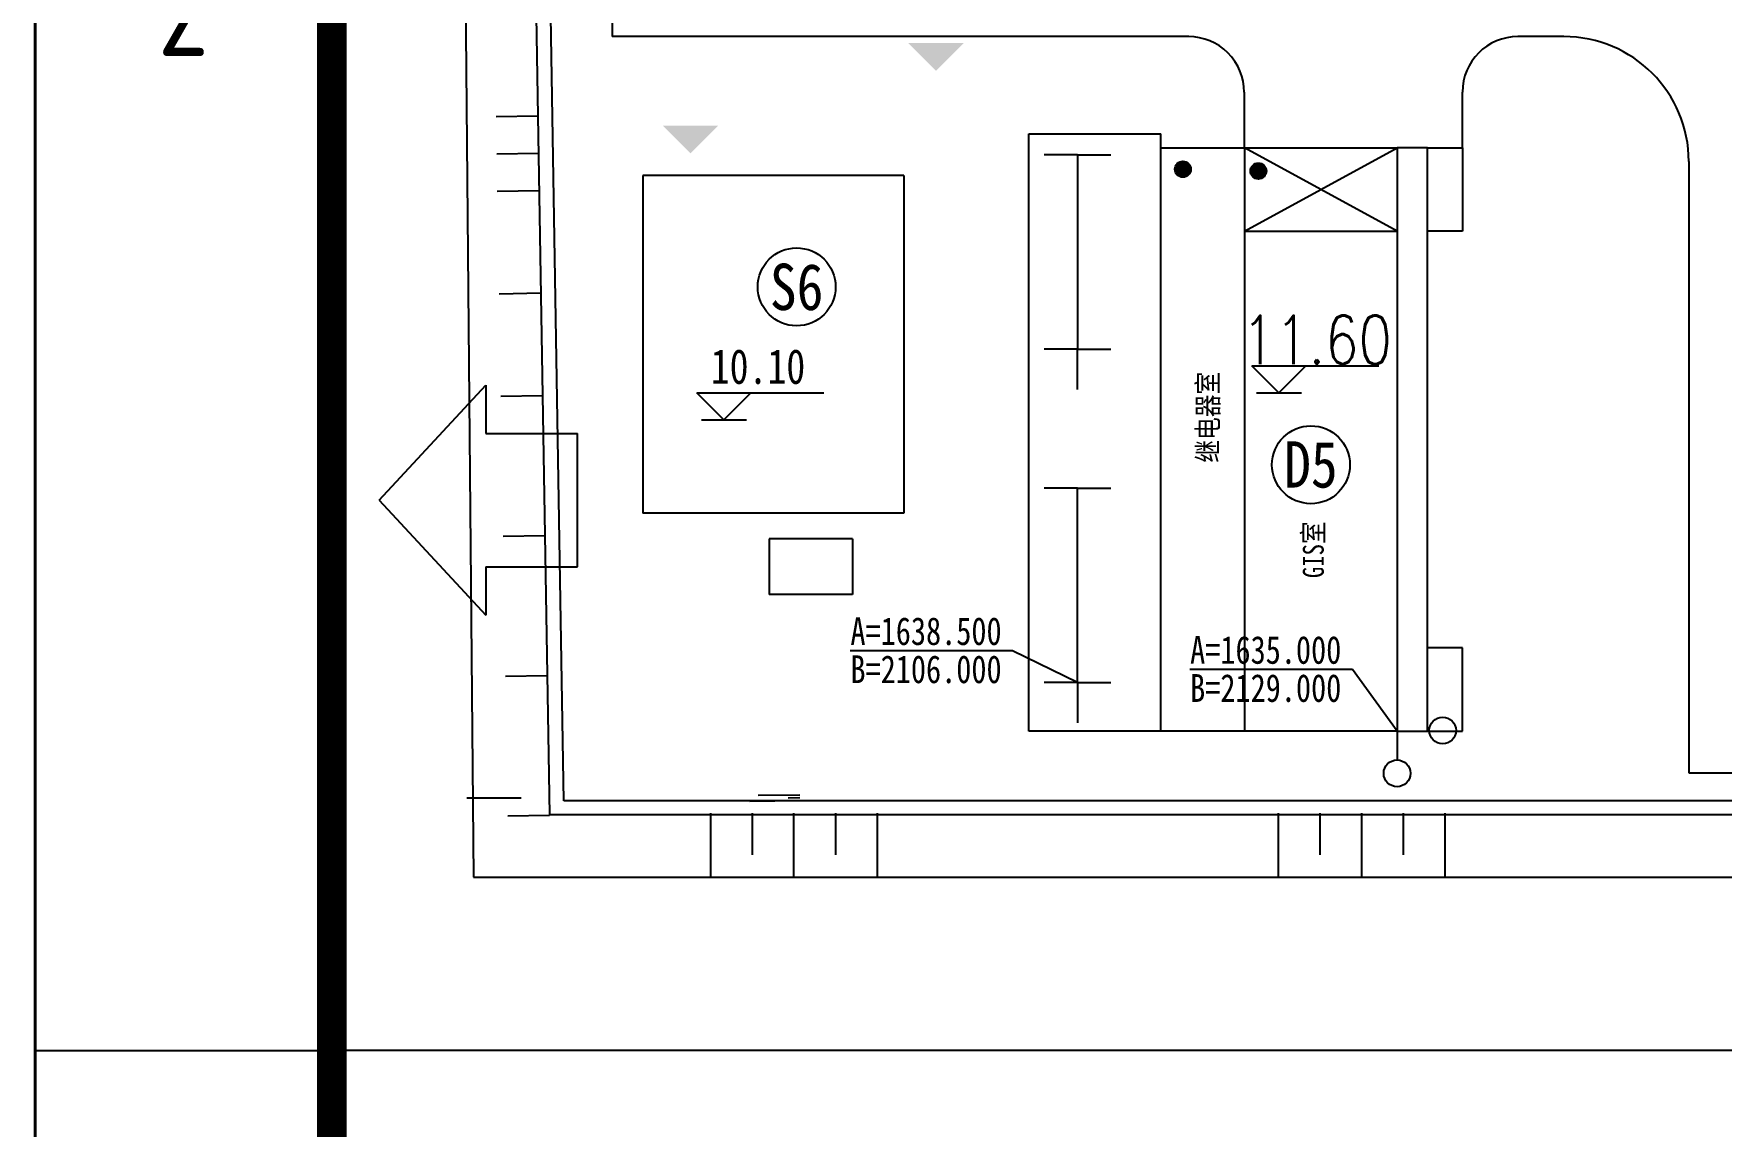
# Model space of a CAD drawing. Extents: x -93062 to 326984, y -142534 to 91021.
# Drawn here: x -59122 to -53431, y 76724 to 80409 of the extents above; entities that cross this region are included whole.
import ezdxf
from ezdxf.enums import TextEntityAlignment as Align

# ---------------------------------------------------------------- set-up
doc = ezdxf.new("R2010")
doc.units = 0
doc.header["$LTSCALE"] = 1000
doc.header["$MEASUREMENT"] = 0
doc.layers.get('0').update_dxf_attribs({"color": 8})
doc.styles.add('COMPLEX', font='COMPLEX')
doc.styles.add('DIMHT', font='', dxfattribs={"width": 0.8})
doc.styles.add('gedi', font='geditxt.shx', dxfattribs={"width": 0.8, "bigfont": 'hz.shx'})
doc.styles.add('HT', font='')
doc.styles.add('hz', font='GEDITXT', dxfattribs={"width": 0.8, "bigfont": 'DXT'})
doc.styles.add('SIMPLEX', font='GEDITXT', dxfattribs={"height": 0.2, "bigfont": 'DXT'})
doc.styles.get("Standard").update_dxf_attribs({"font": 'gbenor.shx', "bigfont": 'gbcbig.shx'})
doc.styles.add('TK', font='GEDITXT.SHX', dxfattribs={"width": 0.85, "height": 3.5, "bigfont": 'DXT.SHX'})
doc.styles.add('黑体', font='')
doc.styles.get('DIMHT').set_extended_font_data('SimSun')
doc.styles.get('HT').set_extended_font_data('SimSun')
doc.styles.get('黑体').set_extended_font_data('SimSun')

# ---------------------------------------------------------------- blocks, each defined once
blk = doc.blocks.new('GEDI_WK_A1_V')
at = {"color": 3}
blk.add_line((0, 700.833), (10, 700.833), dxfattribs=at)
for points, const_width in [([(0, 841), (0, 0), (594, 0), (594, 841)], 0.1), ([(10, 816), (10, 10), (584, 10), (584, 816)], 1)]:
    blk.add_lwpolyline(points, close=True, dxfattribs=dict(at, const_width=const_width))
blk.add_text('2', height=3, dxfattribs=at).set_placement((5, 735.875), align=Align.MIDDLE)
blk = doc.blocks.new('A$C711966D6')
blk.add_blockref('GEDI_WK_A1_V', (0, 0))
at = {"style": 'TK', "width": 0.85}
for tag, height, p in [('PROJECTNAME', 4.75, (529, 44)), ('PHASE', 4, (571, 44)), ('DRAWINGNAME', 4.75, (539, 31))]:
    blk.add_attdef(tag, text='', height=height, dxfattribs=at).set_placement(p, align=Align.MIDDLE_CENTER)
for tag, p, height in [('APPROVE', (416, 32.75), 3.5), ('DESIGN', (461, 32.75), 3.5), ('REVIEW1', (416, 25.75), 3.5), ('DRAW', (461, 25.75), 3.5), ('REVIEW2', (416, 18.75), 3.5), ('PROPORTION', (461, 18.75), 3.5), ('DRAWINGNUMBER', (511, 18.5), 4), ('CHECK', (416, 11.75), 3.5), ('DATE', (461, 11.75), 3.5), ('VERSION', (577, 11.75), 3.5)]:
    blk.add_attdef(tag, p, '', height=height, dxfattribs=at)
blk = doc.blocks.new('是飞洒发时')
at = {"xscale": 100, "yscale": 100, "zscale": 100}
blk.add_blockref('A$C711966D6', (0, 0), dxfattribs=at)
blk = doc.blocks.new('jzw-bh')
blk.add_circle((0, 0), 1.402)
at = {"style": 'SIMPLEX', "width": 0.8}
blk.add_attdef('JZW', text='', height=1, dxfattribs=at).set_placement((0, 0), align=Align.MIDDLE)
blk = doc.blocks.new('A$C672165B9')
for points in [[(5982, 9123), (5480, 9123), (5731, 8872)], [(3758, 8376), (3255, 8376), (3506, 8125)]]:
    blk.add_hatch(color=251).paths.add_polyline_path(points)
h = blk.add_hatch(color=251)
h.dxf.hatch_style = 1
edge = h.paths.add_edge_path()
edge.add_arc((7966, 7981), 72.5, 0, 360)
h = blk.add_hatch(color=251)
h.dxf.hatch_style = 1
edge = h.paths.add_edge_path()
edge.add_arc((8649, 7965), 72.5, 0, 360)
at = {"color": 251}
for p, q in [((1824, 26291), (2230, 2137)), ((1344, 23656), (1541, 1571)), ((8018, 9182), (6697, 9182)), ((8522, 8176), (8522, 8679)), ((10497, 8176), (10497, 8679)), ((2123, 8462), (1746, 8456)), ((2123, 8462), (1746, 8456)), ((2129, 8124), (1752, 8118)), ((7012, 8113), (6710, 8113)), ((7012, 8113), (7314, 8113)), ((7012, 8113), (7012, 6352)), ((7767, 7421), (7767, 8176)), ((7767, 2892), (7767, 8176)), ((7767, 8176), (9905, 8176)), ((8522, 8176), (8522, 2892)), ((10182, 8176), (9905, 8176)), ((9905, 8176), (9905, 2892)), ((10182, 2892), (10182, 8176)), ((10182, 8176), (10497, 8176)), ((10497, 8176), (10497, 7421)), ((2135, 7787), (1757, 7780)), ((2135, 7787), (1757, 7780)), ((8522, 7421), (8522, 7421)), ((10497, 7421), (10182, 7421)), ((2150, 6858), (1773, 6851)), ((7012, 6352), (6710, 6352)), ((7012, 5987), (7012, 6352)), ((7012, 6352), (7314, 6352)), ((8835, 5957), (8591, 6202)), ((8591, 6202), (9741, 6202)), ((9080, 6202), (8835, 5957)), ((2166, 5929), (1789, 5922)), ((2166, 5929), (1789, 5922)), ((3809, 5711), (3565, 5956)), ((3565, 5956), (4715, 5956)), ((4054, 5956), (3809, 5711)), ((8631, 5957), (9039, 5957)), ((3605, 5711), (4014, 5711)), ((7012, 5094), (6710, 5094)), ((7012, 5094), (7314, 5094)), ((7012, 3332), (7012, 5094)), ((2187, 4662), (1810, 4656)), ((6423, 3621), (4952, 3621)), ((7012, 3332), (6423, 3621)), ((10497, 3647), (10182, 3647)), ((10497, 2892), (10497, 3647)), ((2208, 3395), (1831, 3389)), ((2208, 3395), (1831, 3389)), ((9500, 3451), (8029, 3451)), ((9905, 2892), (9500, 3451)), ((7012, 3332), (6710, 3332)), ((7012, 3332), (7012, 2968)), ((7012, 3332), (7314, 3332)), ((9905, 2892), (7767, 2892)), ((9905, 2892), (10182, 2892)), ((9905, 2892), (9905, 2632)), ((9905, 2892), (10083, 2892)), ((10182, 2892), (10497, 2892)), ((12547, 2515), (30442, 2515)), ((4498, 2314), (4120, 2309)), ((4498, 2314), (4120, 2309)), ((1481, 2289, 1233), (1974, 2289, 1233)), ((3690, 1571), (3690, 2150)), ((4499, 2263), (4045, 2257)), ((4067, 1773), (4067, 2150)), ((4498, 2288), (4391, 2287)), ((4444, 1571), (4444, 2150)), ((4822, 1773), (4822, 2150)), ((5199, 1571), (5199, 2150)), ((8831, 1571), (8831, 2150)), ((9208, 1773), (9208, 2150)), ((9586, 1571), (9586, 2150)), ((9963, 1773), (9963, 2150)), ((10341, 1571), (10341, 2150)), ((2230, 2129), (1852, 2122)), ((2230, 2137), (30442, 2137)), ((1541, 1571), (3944, 1571)), ((3944, 1571), (30442, 1571))]:
    blk.add_line(p, q, dxfattribs=at)
at = {"color": 251, "ltscale": 10}
for p, q in [((2345, 3164), (1958, 26165)), ((2798, 16026), (2798, 9182)), ((4810, 9182), (2798, 9182)), ((6697, 9182), (4810, 9182)), ((8018, 9182), (6697, 9182)), ((11415, 9182), (11000, 9182)), ((12547, 8050), (12547, 2515)), ((12547, 7798), (12547, 7798)), ((2360, 2263), (2345, 3164)), ((4611, 2263), (2360, 2263)), ((30442, 2263), (4611, 2263))]:
    blk.add_line(p, q, dxfattribs=at)
at = {"color": 251, "ltscale": 5}
for p, q in [((6572, 2892), (6572, 8302)), ((6572, 8302), (7767, 8302)), ((7767, 8176), (7767, 8302)), ((8522, 7421), (9905, 8176)), ((9905, 7421), (8522, 8176)), ((5439, 7924), (3074, 7924)), ((3074, 7924), (3074, 4867)), ((5439, 7924), (5439, 4867)), ((8522, 7421), (9905, 7421)), ((5439, 4867), (3074, 4867)), ((4219, 4634), (4219, 4131)), ((4974, 4634), (4219, 4634)), ((4974, 4634), (4974, 4131)), ((4974, 4131), (4219, 4131)), ((7767, 2892), (6572, 2892))]:
    blk.add_line(p, q, dxfattribs=at)
at = {"color": 251, "ltscale": 0.5}
for p, q in [((687, 4984), (1653, 6026)), ((1653, 6026), (1653, 5589)), ((1653, 5589), (2485, 5589)), ((2485, 4380), (2485, 5589)), ((687, 4984), (1653, 3942)), ((1653, 4380), (2485, 4380)), ((1653, 4380), (1653, 3942))]:
    blk.add_line(p, q, dxfattribs=at)
at = {"color": 3}
blk.add_line((40000, 0), (258, 0), dxfattribs=at)
at = {"color": 251}
for centre in [(7966, 7981), (8649, 7965)]:
    blk.add_circle(centre, 72.5, dxfattribs=at)
for centre, start, end in [((8018, 8679), 359.9999, 90), ((11000, 8679), 90, 180)]:
    blk.add_arc(centre, 503, start, end, dxfattribs=at)
at = {"color": 251, "ltscale": 10}
blk.add_arc((11415, 8050), 1132, 0, 90, dxfattribs=at)
at = {"color": 251}
for centre in [(10318, 2899), (9905, 2511)]:
    blk.add_ellipse(centre, major_axis=(-121, 0), ratio=1, start_param=3.141595, end_param=9.42478, dxfattribs=at)
ref = blk.add_blockref('jzw-bh', (4468, 6916), dxfattribs=dict(at, xscale=251.6013757817078, yscale=251.6013757817078, zscale=251.6013757817078, rotation=359.9999573616822))
ref.add_attrib('JZW', 'S6', dxfattribs={"height": 419.3, "style": '黑体', "width": 0.85}).set_placement((4468, 6916), align=Align.MIDDLE)
ref = blk.add_blockref('jzw-bh', (9125, 5305), dxfattribs=dict(at, xscale=251.6013757817078, yscale=251.6013757817078, zscale=251.6013757817078, rotation=359.9999573616822))
ref.add_attrib('JZW', 'D5', dxfattribs={"height": 419.3, "style": '黑体', "width": 0.85}).set_placement((9125, 5305), align=Align.MIDDLE)
at = {"color": 251, "style": 'gedi', "width": 0.8}
blk.add_text('11.60', height=440.3, rotation=360, dxfattribs=at).set_placement((9179, 6216, -1019), align=Align.CENTER)
at = {"color": 251, "ltscale": 0.5, "style": 'HT', "width": 0.8}
blk.add_text('10.10', height=314.5, rotation=360, dxfattribs=at).set_placement((4118, 6038, -1019), align=Align.CENTER)
at = {"color": 251, "style": 'DIMHT', "width": 0.8}
for s, p in [('继电器室', (8286, 5324)), ('GIS室', (9241, 4279))]:
    blk.add_text(s, height=188.7, rotation=90, dxfattribs=at).set_placement(p)
for s, p in [('A=1638.500', (4955, 3673)), ('A=1635.000', (8031, 3503)), ('B=2106.000', (4955, 3328)), ('B=2129.000', (8031, 3158))]:
    blk.add_text(s, height=251.6, dxfattribs=at).set_placement(p)
at = {"color": 251, "style": 'SIMPLEX', "width": 0.8}
for height, p in [(75.5, (5033, 24516)), (75.5, (4692, 24249)), (252, (24745, 6387))]:
    blk.add_attdef('JZW', text='', height=height, rotation=360, dxfattribs=at).set_placement(p, align=Align.MIDDLE)
at = {"color": 251, "style": 'hz', "width": 0.8}
for p in [(16427, 23704), (10888, 22293), (14721, 19772), (17975, 19083), (25961, 18486), (38100, 18366), (11529, 17641), (26546, 15647), (10783, 15493), (17848, 14761), (11764, 12832), (14968, 10742), (5313, 9148), (25534, 9009), (3089, 8402), (26407, 6157), (17784, 5258), (29076, 4512), (15145, 4202), (37067, 4015)]:
    blk.add_attdef('9.80', p, '', height=440, dxfattribs=at)
at = {"color": 251, "style": 'COMPLEX', "width": 1.041667}
for height, p, p2 in [(135, (18780, 24023), (18901, 24023)), (113, (24159, 23918), (24260, 23918)), (113, (19108, 22515), (19208, 22515)), (113, (19108, 21131), (19208, 21131)), (113, (19108, 19911), (19208, 19911)), (113, (19108, 19156), (19208, 19156)), (113, (19108, 17646), (19208, 17646)), (113, (19108, 16262), (19208, 16262)), (113, (19108, 15256), (19208, 15256)), (113, (19108, 14167), (19208, 14167)), (113, (19108, 13934), (19208, 13934)), (113, (19108, 12878), (19208, 12878)), (147, (35126, 12740), (35257, 12740)), (113, (19108, 11495), (19208, 11495)), (113, (19108, 10274), (19208, 10274)), (113, (19108, 9519), (19208, 9519)), (113, (19108, 8010), (19208, 8010)), (113, (19108, 6626), (19208, 6626)), (113, (19108, 5620), (19208, 5620)), (113, (18534, 4487), (18635, 4487)), (135, (10257, 2832), (10378, 2832)), (135, (9845, 2444), (9966, 2444))]:
    blk.add_attdef('A', text='', height=height, dxfattribs=at).set_placement(p, p2, align=Align.FIT)
for height, p, p2 in [(135, (18274, 23710), (18274, 23589)), (147, (34895, 12644), (34895, 12513))]:
    blk.add_attdef('A', text='', height=height, rotation=270, dxfattribs=at).set_placement(p, p2, align=Align.FIT)
at = {"color": 251, "style": 'COMPLEX', "text_generation_flag": 4, "width": 1.041667}
for p, p2 in [((32233, 22773), (32353, 22773)), ((25004, 19495), (25125, 19495)), ((37956, 15917), (38077, 15917)), ((37584, 15545), (37705, 15545)), ((30849, 13137), (30969, 13137)), ((30934, 10636), (31055, 10636)), ((31192, 10371), (31313, 10371)), ((25004, 9859), (25125, 9859))]:
    blk.add_attdef('A', text='', height=135, dxfattribs=at).set_placement(p, p2, align=Align.FIT)
at = {"color": 251, "width": 0.8, "flags": 9}
for tag, p in [('XSIZE', (4021, 20376)), ('XSIZE', (4025, 20391)), ('YSIZE', (4070, 20400)), ('YSIZE', (4113, 20385)), ('XSIZE', (4021, 19747)), ('XSIZE', (4025, 19762)), ('YSIZE', (4070, 19771)), ('YSIZE', (4113, 19756)), ('XSIZE', (4021, 19118)), ('XSIZE', (4025, 19133)), ('YSIZE', (4070, 19142)), ('YSIZE', (4113, 19127)), ('XSIZE', (4025, 18504)), ('YSIZE', (4070, 18513)), ('YSIZE', (4113, 18498)), ('XSIZE', (4021, 18489)), ('YSIZE', (4070, 17884)), ('XSIZE', (4021, 17860)), ('XSIZE', (4025, 17875)), ('YSIZE', (4113, 17869)), ('XSIZE', (4350, 17282)), ('YSIZE', (4395, 17291)), ('YSIZE', (4438, 17277)), ('XSIZE', (4346, 17267)), ('XSIZE', (5056, 17074)), ('XSIZE', (5060, 17089)), ('YSIZE', (5105, 17098)), ('YSIZE', (5148, 17083)), ('XSIZE', (5685, 17074)), ('XSIZE', (5689, 17089)), ('YSIZE', (5734, 17098)), ('YSIZE', (5777, 17083))]:
    blk.add_attdef(tag, p, '', height=0.0687, dxfattribs=at)

msp = doc.modelspace()

# ---------------------------------------------------------------- block references
msp.add_blockref('是飞洒发时', (-59117.5, 6896))

# ---------------------------------------------------------------- next in the draw order: block references
at = {"xscale": 0.3724428399518654, "yscale": 0.3724428399518654, "zscale": 0.3724428399518654}
msp.add_blockref('A$C672165B9', (-58213.6, 76979.3), dxfattribs=at)

doc.saveas('drawing.dxf')
